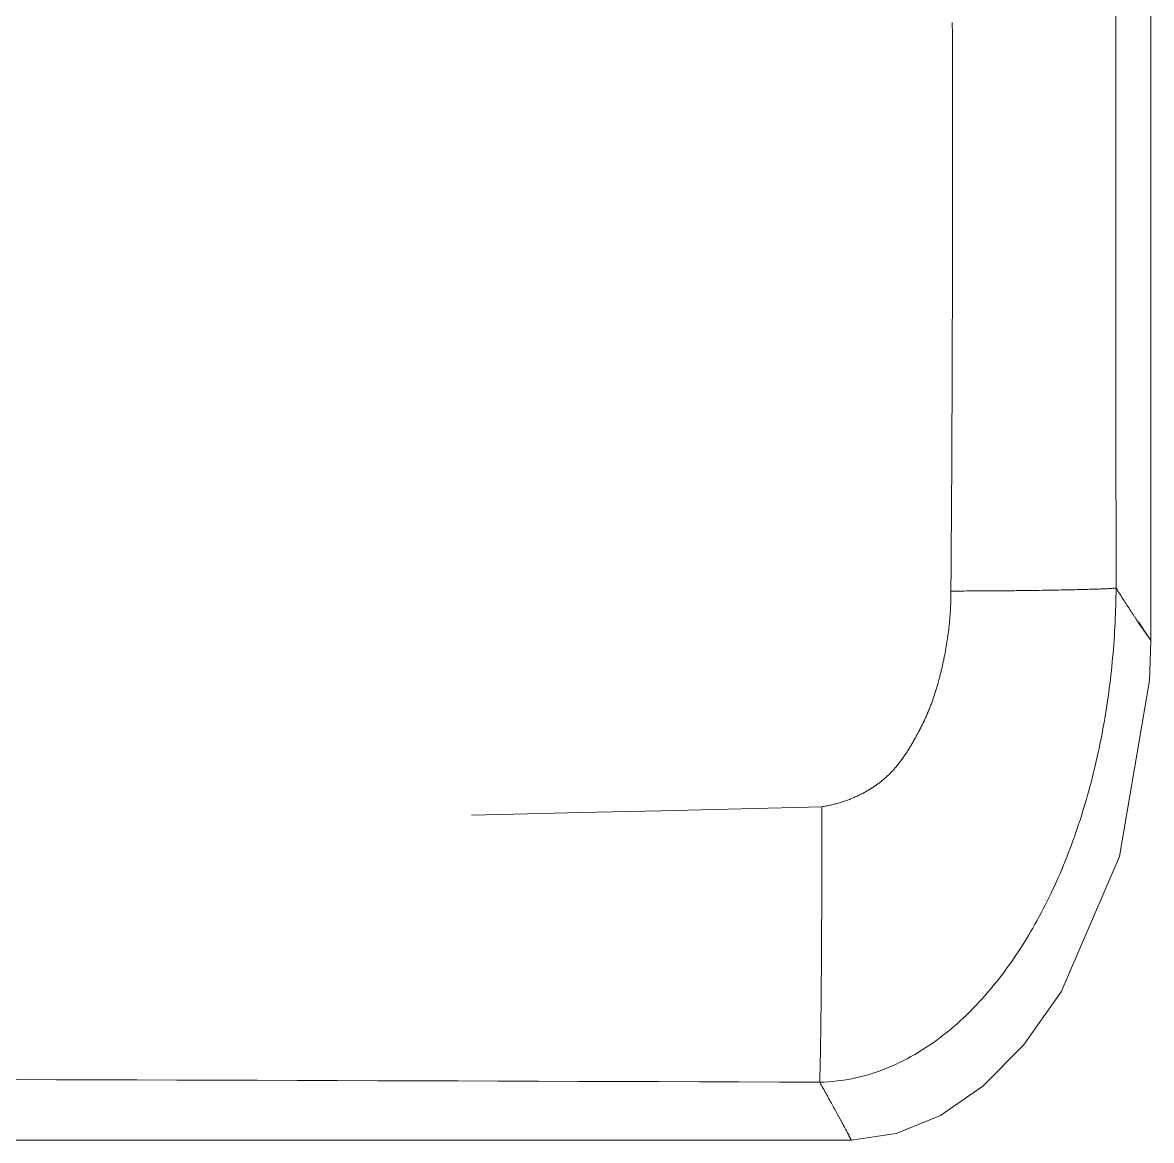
# Model space of a CAD drawing. Header units: millimetres. Extents: x 1680 to 166026, y 35966 to 91121.
# Drawn here: x 70738.1 to 70896.2, y 56699.5 to 56856.2 of the extents above; entities that cross this region are included whole.
import ezdxf

# ---------------------------------------------------------------- set-up
doc = ezdxf.new("R2010")
doc.units = ezdxf.units.MM
doc.linetypes.add('IMPORT-ACAD_ISO03W100', pattern=[762, 304.8, -457.2])
doc.layers.add('A-GENM', color=13, linetype='Continuous', lineweight=18)
doc.layers.add('G-IMPT', color=8, linetype='Continuous', lineweight=18)

# ---------------------------------------------------------------- blocks, each defined once
blk = doc.blocks.new('Furniture_Sofas-Armchairs_Fritz-Hansen_Alphabet-SofaT-Series-PL300-3 - Default-332488-mebel yerləşmə planı')
at = {"layer": 'A-GENM', "color": 253, "linetype": 'IMPORT-ACAD_ISO03W100'}
for points in [[(-1297.17, 747.06), (-1297.02, 747.16), (-1298.22, 746.37), (-1299.78, 745.35)], [(-1436.43, 742.2), (-1421.76, 742.18), (-1392.46, 742.16), (-1348.49, 742.17), (-1319.19, 742.19), (-1304.53, 742.2)], [(-1357.2, 719.3), (-1366.05, 719.31), (-1374.9, 719.3), (-1383.75, 719.27)], [(-1304.1, 719.07), (-1321.78, 719.2), (-1339.48, 719.28), (-1357.18, 719.3)], [(-1229.22, 704.04), (-1227.78, 704.81), (-1227.15, 705.12), (-1227.18, 705.1)]]:
    blk.add_open_spline(points, degree=3, dxfattribs=at)
for points, knots in [([(-1298.9, 745.87), (-1298.6, 746.07), (-1298.05, 746.46), (-1297.45, 746.88), (-1297.13, 747.1), (-1297.14, 747.09), (-1297.19, 747.05)], [0.2551192, 0.2551192, 0.2551192, 0.2551192, 0.3125, 0.375, 0.4375, 0.5, 0.5, 0.5, 0.5]), ([(-1304.53, 742.2), (-1303.39, 742.91), (-1301.8, 743.93), (-1300.05, 745.09), (-1299.31, 745.59), (-1298.98, 745.81)], [0.0000001, 0.0000001, 0.0000001, 0.0000001, 0.125, 0.1875, 0.25, 0.25, 0.25, 0.25]), ([(-1304.1, 719.07), (-1304.11, 720.76), (-1304.12, 723.98), (-1304.17, 729.82), (-1304.26, 735.21), (-1304.38, 740.18), (-1304.47, 741.73), (-1304.53, 742.2)], [0, 0, 0, 0, 0.1111111, 0.2222222, 0.4444444, 0.6666667, 1, 1, 1, 1]), ([(-1235.29, 700.69), (-1235.35, 703.99), (-1236.76, 710.36), (-1241.99, 718.81), (-1249.07, 725.61), (-1257.3, 731.06), (-1266.17, 735.23), (-1275.47, 738.38), (-1285.04, 740.56), (-1294.74, 741.86), (-1301.28, 742.18), (-1304.53, 742.2)], [0.0000001, 0.0000001, 0.0000001, 0.0000001, 0.1111111, 0.2222222, 0.3333333, 0.4444444, 0.5555556, 0.6666667, 0.7777778, 0.8888889, 1, 1, 1, 1]), ([(-1273.87, 701.01), (-1274.02, 701.85), (-1274.39, 703.47), (-1275.21, 705.7), (-1276.1, 707.4), (-1276.94, 708.67), (-1277.62, 709.57), (-1278.39, 710.42), (-1279.54, 711.49), (-1281.16, 712.7), (-1282.92, 713.76), (-1284.36, 714.54), (-1285.42, 715.09), (-1286.49, 715.6), (-1287.97, 716.22), (-1289.88, 716.9), (-1292.24, 717.56), (-1295.36, 718.29), (-1299.28, 718.92), (-1302.49, 719.07), (-1304.1, 719.07)], [0.0000003, 0.0000003, 0.0000003, 0.0000003, 0.0625, 0.125, 0.1875, 0.21875, 0.25, 0.28125, 0.3125, 0.375, 0.4375, 0.46875, 0.5, 0.53125, 0.5625, 0.625, 0.6875, 0.75, 0.875, 1, 1, 1, 1]), ([(-1227.2, 705.09), (-1227.13, 705.13), (-1227.11, 705.15), (-1227.47, 704.97), (-1227.95, 704.72), (-1228.22, 704.58)], [0.5, 0.5, 0.5, 0.5, 0.5625, 0.625, 0.6852313, 0.6852313, 0.6852313, 0.6852313]), ([(-1229.26, 704.02), (-1229.64, 703.81), (-1230.47, 703.36), (-1232.41, 702.29), (-1234.11, 701.35), (-1235.29, 700.69)], [0.75, 0.75, 0.75, 0.75, 0.8125, 0.875, 1, 1, 1, 1]), ([(-1273.87, -109.97), (-1273.17, -79.94), (-1271.85, -19.88), (-1270.08, 70.22), (-1268.75, 160.33), (-1267.92, 250.46), (-1267.93, 340.59), (-1268.77, 430.71), (-1270.54, 550.87), (-1272.39, 640.96), (-1273.87, 701.01)], [0, 0, 0, 0, 0.111111, 0.222222, 0.333333, 0.444444, 0.555556, 0.666667, 0.777778, 1, 1, 1, 1]), ([(-1273.87, 701.01), (-1272.01, 701.01), (-1268.28, 701.01), (-1262.83, 700.99), (-1257.61, 700.97), (-1251.09, 700.93), (-1241.22, 700.85), (-1236.35, 700.75), (-1235.29, 700.69)], [0, 0, 0, 0, 0.1, 0.2, 0.3, 0.4, 0.6, 1, 1, 1, 1]), ([(-1235.29, 700.69), (-1235.39, 670.68), (-1235.59, 610.67), (-1235.92, 490.62), (-1236.18, 340.55), (-1236.08, 175.46), (-1235.73, 25.4), (-1235.45, -64.63), (-1235.29, -109.64)], [0, 0, 0, 0, 0.1111111, 0.2222222, 0.4444444, 0.6666667, 0.8333333, 1, 1, 1, 1])]:
    blk.add_open_spline(points, degree=3, knots=knots, dxfattribs=at)
at = {"layer": 'G-IMPT'}
blk.add_line((-1443.8, 747.08), (-1297.15, 747.08), dxfattribs=at)
at = {"layer": 'G-IMPT', "flags": 128}
for points in [[(-1227.16, 705.12), (-1228.11, 711.41), (-1230.63, 717.59), (-1234.72, 723.54), (-1240.45, 729.23), (-1247.94, 734.53), (-1266.89, 742.68), (-1291.58, 746.89), (-1297.15, 747.07)], [(-1227.14, -114.08), (-1227.14, 190.72), (-1227.14, 495.52), (-1227.14, 705.13)]]:
    blk.add_lwpolyline(points, dxfattribs=at)

msp = doc.modelspace()

# ---------------------------------------------------------------- block references
at = {"layer": 'A-GENM', "color": 253, "linetype": 'IMPORT-ACAD_ISO03W100', "rotation": 270.0000000000002}
msp.add_blockref('Furniture_Sofas-Armchairs_Fritz-Hansen_Alphabet-SofaT-Series-PL300-3 - Default-332488-mebel yerləşmə planı', (70149.09, 55472.4), dxfattribs=at)

doc.saveas('drawing.dxf')
